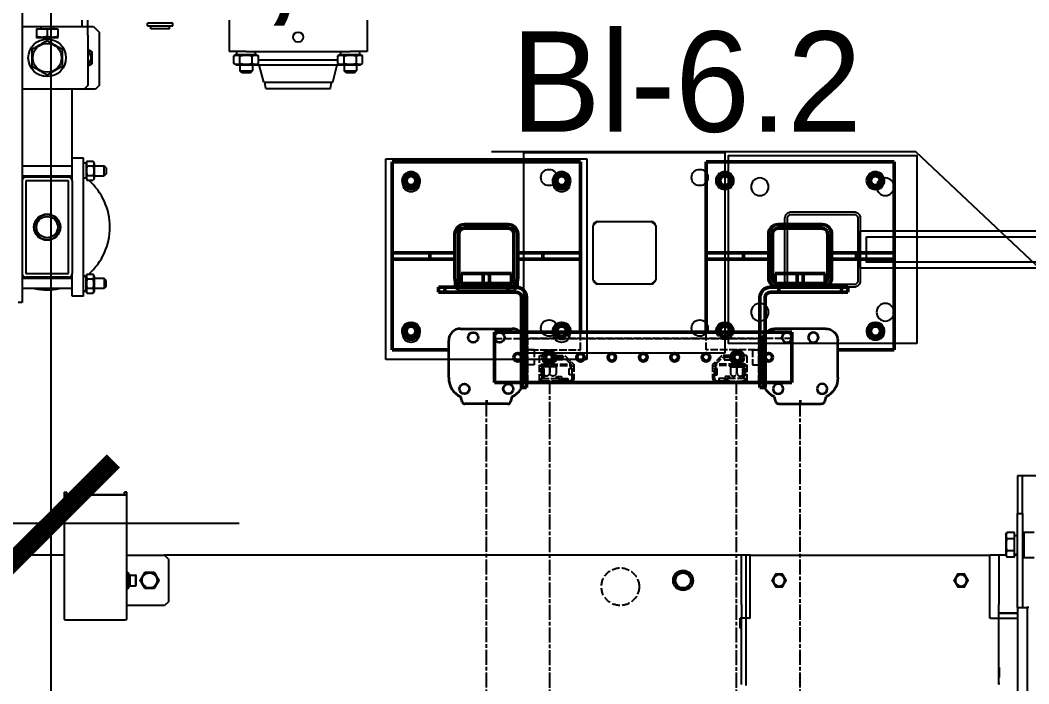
# Model space of a CAD drawing. Header units: millimetres. Extents: x -383313 to -161684, y -117025 to 99224.
# Drawn here: x -328167 to -327364, y 32202 to 32731 of the extents above; entities that cross this region are included whole.
import ezdxf
from ezdxf import colors
from ezdxf.entities.mleader import LeaderData, LeaderLine
from ezdxf.math import Vec2, Vec3

# ---------------------------------------------------------------- set-up
doc = ezdxf.new("R2010")
doc.units = ezdxf.units.MM
doc.header["$MEASUREMENT"] = 0
for name, pattern in [('AM_ISO02W050', [7.5, 6, -1.5]), ('AM_ISO08W050', [18, 12, -1.5, 3, -1.5]), ('DASHED', [0.75, 0.5, -0.25]), ('ESKD_shtrih', [4, 3, -1])]:
    doc.linetypes.add(name, pattern=pattern)
doc.layers.get('Defpoints').update_dxf_attribs({"color": 31})
for name, color, linetype in [('001__КОНСТРУКТИВ__размеры внутр.', 7, 'Continuous'), ('PV-55E8', 7, 'Continuous'), ('PV-CB35', 7, 'Continuous'), ('Ограждения', 20, 'Continuous'), ('Робот', 30, 'Continuous')]:
    doc.layers.add(name, color=color, linetype=linetype)
for name, color, linetype, lineweight in [('AM_0', 7, 'Continuous', 50), ('AM_3', 6, 'AM_ISO02W050', 25), ('AM_6', 2, 'Continuous', 35), ('AM_7', 4, 'AM_ISO08W050', 25)]:
    doc.layers.add(name, color=color, linetype=linetype, lineweight=lineweight)
doc.styles.add('PSTUDIO', font='arial.ttf')
doc.dimstyles.new('PS_TICK', dxfattribs={"dimscale": 100, "dimtxt": 2.5, "dimasz": 1, "dimexe": 2, "dimexo": 2, "dimgap": 1, "dimtad": 1, "dimdec": 0, "dimzin": 0, "dimdsep": 46, "dimtxsty": 'PSTUDIO', "dimblk": 'ARCHTICK', "dimcen": 2, "dimdle": 1.5, "dimse1": 1, "dimse2": 1, "dimadec": 0, "dimazin": 0, "dimtfac": 1, "dimtdec": 0, "dimtix": 1, "dimtmove": 1, "dimatfit": 3, "dimldrblk": 'ARCHTICK', "dimfxl": 1, "dimtolj": 1, "dimtzin": 0, "dimarcsym": 0})

# ---------------------------------------------------------------- blocks, each defined once
blk = doc.blocks.new('A$Cd2819ec4')
at = {"layer": 'AM_0'}
for p, q in [((-764.22, 243.42), (-764.22, 32)), ((-724.22, 243.42), (-764.22, 243.42)), ((-724.22, 243.42), (-724.22, 32)), ((-827.5, 75), (-900, 75)), ((-900, 75), (-900, -75)), ((-827.5, 45), (-827.5, 75)), ((-827.5, 75), (-822.5, 75)), ((-764.22, 75), (-822.5, 75)), ((-822.5, 75), (-822.5, 45)), ((-822.5, 45), (-827.5, 45)), ((-827.5, 45), (-827.5, 25)), ((-822.5, 25), (-822.5, 45)), ((-807.5, 25), (-842.5, 25)), ((-720, 32), (-792, 32)), ((-792, 28), (-763.33, 28)), ((-764.22, 32), (-764.22, 28)), ((-763.33, 28), (-757.5, 28)), ((-759.22, 28), (-720, 28)), ((-720, 28.12), (-720, 32)), ((-720, 28.12), (-720, 32)), ((-720, 28), (-720, 28.12)), ((-850, 17.5), (-850, -17.5)), ((-847, 17.5), (-847, -17.5)), ((-807.5, 22), (-842.5, 22)), ((-811, 20), (-803.76, 20)), ((-811, 20), (-811, -20)), ((-803.76, 20), (-803, 20)), ((-803, 20), (-803, 17.5)), ((-803, 10), (-803, 17.5)), ((-800, 24), (-800, 17.5)), ((-800, 10), (-800, 17.5)), ((-796, 17), (-800, 17)), ((-796, -38), (-796, 24)), ((-847, 14.12), (-850, 14.12)), ((-850, 12.5), (-847, 12.5)), ((-847, 10.88), (-850, 10.88)), ((-800, 10), (-803, 10)), ((-803, 10), (-803, -10)), ((-800, 10), (-800, -10)), ((-850, 1.5), (-847, 1.5)), ((-811, 2.46), (-803, 2.46)), ((-811, -2.46), (-803, -2.46)), ((-850, -9.5), (-847, -9.5)), ((-847, -10.88), (-850, -10.88)), ((-847, -14.12), (-850, -14.12)), ((-803, -17.5), (-803, -10)), ((-803, -10), (-800, -10)), ((-800, -17.5), (-800, -10)), ((-842.5, -22), (-807.5, -22)), ((-811, -20), (-803.76, -20)), ((-803.76, -20), (-803, -20)), ((-803, -17.5), (-803, -20)), ((-800, -17.5), (-800, -38)), ((-842.5, -25), (-807.5, -25)), ((-827.5, -25), (-827.5, -45)), ((-822.5, -45), (-822.5, -25)), ((-750, -75), (-750, -30)), ((-796, -33), (-800, -33)), ((-800, -38), (-796, -38)), ((-827.5, -75), (-827.5, -45)), ((-827.5, -45), (-822.5, -45)), ((-822.5, -45), (-822.5, -75)), ((-900, -75), (-827.5, -75)), ((-822.5, -75), (-827.5, -75)), ((-822.5, -75), (-764.22, -75)), ((-764.22, -75), (-750, -75))]:
    blk.add_line(p, q, dxfattribs=at)
for centre, radius in [((-744.22, 225), 3), ((-744.22, 200), 5), ((-744.22, 200), 3), ((-744.22, 200), 2.75), ((-744.22, 175), 3), ((-744.22, 150), 3), ((-744.22, 125), 3), ((-744.22, 100), 3), ((-744.22, 75), 3), ((-885, 60), 6.5), ((-885, 60), 5), ((-885, 60), 4.5), ((-765, 60), 4.5), ((-885, 60), 4.11), ((-885, 60), 4), ((-765, 60), 4.11), ((-765, 60), 4), ((-885, -60), 6.5), ((-885, -60), 5), ((-885, -60), 4.5), ((-885, -60), 4.11), ((-885, -60), 4), ((-765, -60), 4.5), ((-765, -60), 4.11), ((-765, -60), 4)]:
    blk.add_circle(centre, radius, dxfattribs=at)
for centre, radius, start, end in [((-765, 60), 6.5, 83.0635, 276.9365), ((-765, 60), 5, 80.96719, 279.03281), ((-842.5, 17.5), 7.5, 90, 180), ((-807.5, 17.5), 7.5, 0, 90), ((-792, 24), 8, 90, 180), ((-792, 24), 4, 90, 180), ((-842.5, 17.5), 4.5, 90, 180), ((-807.5, 17.5), 4.5, 0, 90), ((-842.5, -17.5), 7.5, 180, 270), ((-842.5, -17.5), 4.5, 180, 270), ((-807.5, -17.5), 4.5, 270, 0), ((-807.5, -17.5), 7.5, 270, 0), ((-765, -60), 6.5, 83.0635, 276.9365), ((-765, -60), 5, 80.96719, 279.03281), ((-765, -60), 6.5, 276.9365, 83.0635), ((-765, -60), 5, 279.03281, 80.96719)]:
    blk.add_arc(centre, radius, start, end, dxfattribs=at)
at = {"layer": 'AM_3'}
for p, q in [((-759.22, 243.42), (-759.22, 28)), ((-745.72, 206.75), (-745.72, 205.25)), ((-724.72, 207.75), (-744.71, 207.75)), ((-738.72, 205.25), (-737.72, 205.25)), ((-738.72, 197.75), (-738.72, 205.25)), ((-738.7, 206.42), (-738.7, 182.42)), ((-738.7, 206.42), (-737.7, 206.42)), ((-737.72, 206.25), (-736.47, 206.25)), ((-737.72, 205.25), (-737.72, 206.25)), ((-737.7, 206.42), (-737.7, 182.42)), ((-737.7, 205.02), (-736.7, 205.02)), ((-736.7, 199.32), (-736.7, 205.02)), ((-736.7, 204.67), (-731.7, 204.67)), ((-736.47, 206.25), (-736.47, 205.25)), ((-736.47, 205.25), (-735.47, 205.25)), ((-735.47, 206.25), (-728.97, 206.25)), ((-735.47, 205.25), (-735.47, 206.25)), ((-730.31, 206.1), (-735.31, 206.1)), ((-735.31, 206.1), (-735.31, 204.1)), ((-735.31, 204.1), (-730.31, 204.1)), ((-730.31, 204.1), (-730.31, 206.1)), ((-728.97, 206.25), (-728.97, 204)), ((-728.97, 204), (-727.47, 204)), ((-727.47, 206.25), (-725.22, 206.25)), ((-727.47, 204), (-727.47, 206.25)), ((-727.22, 206), (-727.22, 192)), ((-725.22, 206), (-727.22, 206)), ((-725.22, 206.25), (-725.22, 204)), ((-725.22, 192), (-725.22, 206)), ((-725.22, 204), (-723.72, 205.5)), ((-723.72, 184.25), (-723.72, 206.75)), ((-745.72, 194.75), (-745.72, 187.5)), ((-744.22, 194.5), (-741.72, 194.5)), ((-744.22, 188.25), (-744.22, 194.5)), ((-744.06, 194.35), (-744.06, 189.35)), ((-742.06, 194.35), (-744.06, 194.35)), ((-742.06, 189.35), (-742.06, 194.35)), ((-741.72, 194.5), (-738.72, 197.75)), ((-737.7, 199.77), (-736.7, 199.77)), ((-737.7, 199.32), (-736.7, 199.32)), ((-737.7, 194.07), (-736.7, 194.07)), ((-736.7, 199.67), (-731.7, 199.67)), ((-736.7, 199.42), (-731.7, 199.42)), ((-736.7, 194.07), (-736.7, 199.32)), ((-736.7, 194.42), (-731.7, 194.42)), ((-728.97, 194), (-728.97, 190.25)), ((-727.47, 194), (-728.97, 194)), ((-727.47, 191.75), (-727.47, 194)), ((-725.5, 199), (-724.22, 199)), ((-723.72, 192.5), (-725.22, 194)), ((-725.22, 194), (-725.22, 191.75)), ((-745.72, 187.5), (-738.47, 180.25)), ((-738.72, 182.75), (-744.22, 188.25)), ((-744.06, 189.35), (-742.06, 189.35)), ((-743.5, 185.29), (-742.38, 186.41)), ((-728.97, 190.25), (-725.22, 190.25)), ((-725.22, 191.75), (-727.47, 191.75)), ((-727.36, 190.1), (-727.36, 185.1)), ((-725.36, 190.1), (-727.36, 190.1)), ((-727.36, 185.1), (-725.36, 185.1)), ((-727.22, 192), (-725.22, 192)), ((-725.36, 185.1), (-725.36, 190.1)), ((-725.22, 190.25), (-725.22, 184.25)), ((-740.68, 182.46), (-739.55, 183.59)), ((-737.72, 182.75), (-738.72, 182.75)), ((-738.7, 182.42), (-737.7, 182.42)), ((-738.47, 180.25), (-727.72, 180.25)), ((-737.72, 181.75), (-737.72, 182.75)), ((-736.47, 181.75), (-737.72, 181.75)), ((-736.47, 182.75), (-736.47, 181.75)), ((-735.47, 182.75), (-736.47, 182.75)), ((-735.47, 181.75), (-735.47, 182.75)), ((-727.72, 181.75), (-735.47, 181.75)), ((-730.31, 183.9), (-735.31, 183.9)), ((-735.31, 183.9), (-735.31, 181.9)), ((-735.31, 181.9), (-730.31, 181.9)), ((-730.31, 181.9), (-730.31, 183.9)), ((-750, 75), (-764.22, 75)), ((-750, 28), (-750, 75)), ((-724.22, 33), (-759.22, 33)), ((-759.22, 28), (-759.22, 33)), ((-750.22, 38), (-738.22, 38)), ((-750.22, 38), (-750.22, 33)), ((-747.72, 33), (-747.72, 28)), ((-740.72, 33), (-740.72, 28)), ((-738.22, 38), (-738.22, 33)), ((-724.22, 32), (-724.22, 28))]:
    blk.add_line(p, q, dxfattribs=at)
for centre, radius, start, end in [((-744.27, 200), 5.44, 105.34047, 254.65953), ((-744.27, 200), 5.45, 105.3921, 254.6079), ((-744.71, 206.75), 1, 90, 180), ((-731.7, 202.17), 2.5, 270, 90), ((-724.72, 206.75), 1, 60, 90), ((-724.72, 206.75), 1, 0, 60), ((-731.7, 196.92), 2.5, 270, 90), ((-727.72, 184.25), 2.5, 270, 0), ((-727.72, 184.25), 4, 270, 331.04498), ((-727.72, 184.25), 4, 331.04498, 0), ((-765, 60), 6.5, 276.9365, 83.0635), ((-765, 60), 5, 279.03281, 80.96719)]:
    blk.add_arc(centre, radius, start, end, dxfattribs=at)
at = {"layer": 'AM_6'}
for p, q in [((-757.5, 30), (-728.02, 30)), ((-767, -20.5), (-767, 20.5)), ((-708.68, 19.33), (-708.4, 19.19)), ((-707, 17.12), (-707, -17.05)), ((-710, 0), (-707, 0)), ((-708.41, -19.19), (-708.68, -19.33)), ((-728.02, -30), (-757.5, -30))]:
    blk.add_line(p, q, dxfattribs=at)
for centre in [(-719, 17.5), (-760, 10.5), (-760, -10.5), (-719, -17.5)]:
    blk.add_circle(centre, 4, dxfattribs=at)
for centre, radius, start, end in [((-757.5, 20.5), 9.5, 90, 180), ((-727.67, 13.42), 16.58, 24.76981, 91.21303), ((-714.96, 3.57), 16.96, 68.29462, 82.05433), ((-709.55, 16.9), 2.56, 4.90713, 63.35068), ((-757.5, -20.5), 9.5, 180, 270), ((-727.67, -13.42), 16.58, 268.78697, 335.23019), ((-714.96, -3.57), 16.96, 277.94567, 291.70538), ((-709.54, -16.91), 2.55, 296.51461, 356.85427)]:
    blk.add_arc(centre, radius, start, end, dxfattribs=at)
at = {"layer": 'AM_7'}
for p, q in [((725.21, 199.42), (-722.94, 199.42)), ((707, 0), (-708.67, 0))]:
    blk.add_line(p, q, dxfattribs=at)
blk = doc.blocks.new('stolb 60x60')
at = {"layer": 'Ограждения'}
blk.add_lwpolyline([(360888.92, -283103.87), (361038.92, -283103.87), (361038.92, -282953.87), (360888.92, -282953.87)], close=True, dxfattribs=at)
for points in [[(360938.92, -283058.87), (360988.92, -283058.87, 0.414214), (360993.92, -283053.87), (360993.92, -283003.87, 0.414214), (360988.92, -282998.87), (360938.92, -282998.87, 0.414214), (360933.92, -283003.87), (360933.92, -283053.87, 0.414214)], [(360938.92, -283056.87), (360988.92, -283056.87, 0.414214), (360991.92, -283053.87), (360991.92, -283003.87, 0.414214), (360988.92, -283000.87), (360938.92, -283000.87, 0.414214), (360935.92, -283003.87), (360935.92, -283053.87, 0.414214)]]:
    blk.add_lwpolyline(points, format="xyb", close=True, dxfattribs=at)
for centre in [(360913.92, -282978.87), (361013.92, -282978.87), (360913.92, -283078.87), (361013.92, -283078.87)]:
    blk.add_circle(centre, 7, dxfattribs=at)
blk = doc.blocks.new('*U121')
at = {"layer": 'Ограждения'}
for points in [[(1149.33, -15), (105, -15), (105, 15), (1149.33, 15)], [(1144.33, -10), (110, -10), (110, 10), (1144.33, 10)]]:
    blk.add_lwpolyline(points, close=True, dxfattribs=at)
at = {"xscale": -1, "rotation": 180}
blk.add_blockref('stolb 60x60', (-359784.59, -283028.87), dxfattribs=at)
blk = doc.blocks.new('*U123')
at = {"layer": 'PV-55E8', "color": 3}
for p, q in [((-1264.5, -531.73), (-1264.5, 458.27)), ((-1257, -531.73), (-1257, 458.27)), ((-1484.5, -470.38), (-1484.5, -523.38)), ((-1279.5, -470.38), (-1279.5, -523.38)), ((-1278.52, -470.93), (-1279.5, -470.93)), ((-1279.5, -475.88), (-1279, -475.88)), ((-1279, -475.88), (-1279, -483.88)), ((-1279.5, -483.88), (-1279, -483.88)), ((-1485.5, -515.38), (-1485.5, -523.38)), ((-1484.5, -515.38), (-1485.5, -515.38)), ((-1484.5, -523.38), (-1485.5, -523.38)), ((-1478.2, -523.38), (-1484.5, -523.38)), ((-1484.5, -534.08), (-1484.5, -523.38)), ((-1478.2, -523.38), (-1477.5, -523.38)), ((-1477.5, -523.38), (-1477.5, -573.38)), ((-1286.5, -523.38), (-1286.5, -573.38)), ((-1285.8, -523.38), (-1286.5, -523.38)), ((-1285.8, -523.38), (-1279.5, -523.38)), ((-1279.5, -523.38), (-1264.5, -523.38)), ((-1279.5, -523.38), (-1279.5, -534.08)), ((-1264.5, -527.38), (-1279.5, -527.38)), ((-1279.5, -527.38), (-1264.5, -527.38)), ((-1484.5, -534.08), (-1484.5, -573.38)), ((-1279.5, -573.38), (-1279.5, -534.08)), ((-1264.5, -531.73), (-1257, -531.73)), ((-1264.5, -531.73), (-1264.5, -606.73)), ((-1260.5, -606.73), (-1260.5, -531.73)), ((-1255.55, -531.73), (-1257, -531.73)), ((-1477.5, -573.38), (-1484.5, -573.38)), ((-1477.5, -573.38), (-1286.5, -573.38)), ((-1279.5, -573.38), (-1286.5, -573.38)), ((-1273.8, -573.38), (-1279.5, -573.38)), ((-1274, -573.73), (-1272.95, -571.92)), ((-1274, -589.73), (-1274, -573.73)), ((-1267, -571.92), (-1272.95, -571.92)), ((-1267, -576.82), (-1272.95, -576.82)), ((-1267, -571.92), (-1267, -576.82)), ((-1264.5, -573.38), (-1267, -573.38)), ((-1267, -574.23), (-1264.5, -574.23)), ((-1267, -576.82), (-1267, -586.64)), ((-1260.5, -572.73), (-1259.5, -571.73)), ((-1259.5, -591.73), (-1259.5, -571.73)), ((-1259.5, -571.73), (-1251.3, -571.73)), ((-1274, -589.73), (-1272.95, -591.55)), ((-1267, -586.64), (-1272.95, -586.64)), ((-1267, -591.55), (-1272.95, -591.55)), ((-1267, -586.64), (-1267, -591.55)), ((-1267, -589.23), (-1264.5, -589.23)), ((-1260.5, -590.73), (-1259.5, -591.73)), ((-1259.5, -591.73), (-1251.3, -591.73)), ((-1264.5, -636.73), (-1264.5, -606.73)), ((-1264.5, -606.73), (-1260.5, -606.73)), ((-1260.5, -606.73), (-1260.5, -636.73)), ((-1260.5, -636.73), (-1264.5, -636.73)), ((-1256.5, -636.73), (-1260.5, -636.73)), ((-1212.5, -636.73), (-1256.5, -636.73))]:
    blk.add_line(p, q, dxfattribs=at)
for centre in [(-1454.5, -553.38), (-1309.5, -553.38)]:
    blk.add_circle(centre, 4.5, dxfattribs=at)
for points, weights in [([(-1460.27, -553.38), (-1458.83, -550.88), (-1457.39, -548.38)], [1.38309954712, 1.59706579169, 1.38309954712]), ([(-1457.39, -558.38), (-1458.83, -555.88), (-1460.27, -553.38)], [1.38309954712, 1.59706579169, 1.38309954712]), ([(-1457.39, -548.38), (-1454.5, -548.38), (-1451.61, -548.38)], [1.38309954712, 1.59706579169, 1.38309954712]), ([(-1451.61, -548.38), (-1450.17, -550.88), (-1448.73, -553.38)], [1.38309954712, 1.59706579169, 1.38309954712]), ([(-1448.73, -553.38), (-1450.17, -555.88), (-1451.61, -558.38)], [1.38309954712, 1.59706579169, 1.38309954712]), ([(-1315.27, -553.38), (-1313.83, -550.88), (-1312.39, -548.38)], [1.38309954712, 1.59706579169, 1.38309954712]), ([(-1312.39, -558.38), (-1313.83, -555.88), (-1315.27, -553.38)], [1.38309954712, 1.59706579169, 1.38309954712]), ([(-1312.39, -548.38), (-1309.5, -548.38), (-1306.61, -548.38)], [1.38309954712, 1.59706579169, 1.38309954712]), ([(-1306.61, -548.38), (-1305.17, -550.88), (-1303.73, -553.38)], [1.38309954712, 1.59706579169, 1.38309954712]), ([(-1303.73, -553.38), (-1305.17, -555.88), (-1306.61, -558.38)], [1.38309954712, 1.59706579169, 1.38309954712]), ([(-1451.61, -558.38), (-1454.5, -558.38), (-1457.39, -558.38)], [1.38309954712, 1.59706579169, 1.38309954712]), ([(-1306.61, -558.38), (-1309.5, -558.38), (-1312.39, -558.38)], [1.38309954712, 1.59706579169, 1.38309954712]), ([(-1272.95, -576.82), (-1274.37, -574.37), (-1272.95, -571.92)], [1.22364575665, 1.41294441399, 1.22364575665]), ([(-1272.95, -586.64), (-1274.37, -581.73), (-1272.95, -576.82)], [1.22364575665, 1.41294441399, 1.22364575665]), ([(-1272.95, -591.55), (-1274.37, -589.09), (-1272.95, -586.64)], [1.22364575665, 1.41294441399, 1.22364575665])]:
    blk.add_rational_spline(points, weights, degree=2, dxfattribs=at)
blk = doc.blocks.new('_ArchTick')
at = {"color": 0, "linetype": 'ByBlock', "const_width": 0.15}
blk.add_lwpolyline([(-0.5, -0.5), (0.5, 0.5)], dxfattribs=at)
blk = doc.blocks.new('*D251')
at = {"layer": '001__КОНСТРУКТИВ__размеры внутр.', "color": 0, "linetype": 'ByBlock', "lineweight": -2, "ltscale": 100, "transparency": 16777216}
for p, q in [((-329342.69, 32909.38), (-329342.69, 32129.36)), ((-328142.69, 32909.38), (-328142.69, 32129.36)), ((-327992.69, 32329.36), (-329492.69, 32329.36))]:
    blk.add_line(p, q, dxfattribs=at)
at = {"layer": 'Defpoints', "color": 0, "ltscale": 100, "transparency": 16777216}
for p in [(-329342.69, 33109.38), (-328142.69, 33109.38), (-329342.69, 32329.36)]:
    blk.add_point(p, dxfattribs=at)
at = {"layer": '001__КОНСТРУКТИВ__размеры внутр.', "color": 0, "lineweight": -2, "ltscale": 100, "transparency": 16777216, "xscale": 100, "yscale": 100, "zscale": 100, "rotation": 180}
blk.add_blockref('_ArchTick', (-329342.69, 32329.36), dxfattribs=at)
at = {"layer": '001__КОНСТРУКТИВ__размеры внутр.', "color": 0, "lineweight": -2, "ltscale": 100, "transparency": 16777216, "xscale": 100, "yscale": 100, "zscale": 100}
blk.add_blockref('_ArchTick', (-328142.69, 32329.36), dxfattribs=at)
at = {"layer": '001__КОНСТРУКТИВ__размеры внутр.', "color": 0, "ltscale": 100, "transparency": 16777216, "insert": (-328742.69, 32557), "char_height": 250, "attachment_point": 5, "style": 'PSTUDIO'}
blk.add_mtext('\\A1;1200', dxfattribs=at)
blk = doc.blocks.new('A$Cdbab0bab')
at = {"color": 3}
for p, q in [((0, -580), (0, -476.3)), ((493, -528.97), (493, -628.59)), ((538.3, -528.56), (497.7, -528.56)), ((543, -628.59), (543, -528.97)), ((460, -543), (463, -540)), ((460, -577), (460, -543)), ((463, -540), (493, -540)), ((485.8, -556.05), (486.1, -555.75)), ((485.8, -556.05), (485.8, -563.95)), ((486.1, -564.25), (486.1, -555.75)), ((490.8, -555.75), (486.1, -555.75)), ((490.8, -564.25), (490.8, -555.75)), ((492, -556.3), (490.8, -556.3)), ((492, -555), (492, -565)), ((493, -555), (492, -555)), ((485.8, -563.95), (486.1, -564.25)), ((490.8, -564.25), (486.1, -564.25)), ((492, -563.7), (490.8, -563.7)), ((493, -565), (492, -565)), ((463, -580), (460, -577)), ((0, -580), (463, -580)), ((493, -580), (463, -580)), ((543, -580), (1463, -580)), ((493, -628.59), (493, -630.36)), ((493, -630.36), (495, -630.36)), ((495, -628.59), (495, -630.36)), ((538.3, -628.18), (497.7, -628.18)), ((538.3, -628.35), (497.7, -628.35)), ((541, -628.59), (541, -630.36)), ((543, -630.36), (541, -630.36)), ((543, -630.36), (543, -628.59))]:
    blk.add_line(p, q, dxfattribs=at)
at = {"color": 94, "linetype": 'ESKD_shtrih', "ltscale": 2}
blk.add_circle((100, -555), 15, dxfattribs=at)
at = {"color": 3}
for centre, radius in [((50, -560), 8), ((50, -560), 6), ((475, -560), 6)]:
    blk.add_circle(centre, radius, dxfattribs=at)
for start, end in [(134.427, 156.92608), (203.07392, 225.573)]:
    blk.add_arc((500, -560), 10, start, end, dxfattribs=at)
for centre, major_axis, start_param, end_param in [((497.7, -528.97), (-4.7, 0), 4.712389, 6.283185), ((538.3, -528.97), (-4.7, 0), 3.141593, 4.712389), ((497.7, -628.59), (4.7, 0), 1.570796, 3.141593), ((497.7, -628.59), (-2.7, 0), 4.712389, 6.283185), ((538.3, -628.59), (4.7, 0), 0, 1.570796), ((538.3, -628.59), (2.7, 0), 0, 1.570796)]:
    blk.add_ellipse(centre, major_axis=major_axis, ratio=0.087156, start_param=start_param, end_param=end_param, dxfattribs=at)
for points in [[(46.25, -553.5), (44.37, -556.75), (42.49, -560)], [(53.75, -553.5), (50, -553.5), (46.25, -553.5)], [(57.51, -560), (55.63, -556.75), (53.75, -553.5)], [(467.49, -560), (469.37, -556.75), (471.25, -553.5)], [(471.25, -553.5), (475, -553.5), (478.75, -553.5)], [(478.75, -553.5), (480.63, -556.75), (482.51, -560)], [(42.49, -560), (44.37, -563.25), (46.25, -566.5)], [(53.75, -566.5), (55.63, -563.25), (57.51, -560)], [(471.25, -566.5), (469.37, -563.25), (467.49, -560)], [(482.51, -560), (480.63, -563.25), (478.75, -566.5)], [(46.25, -566.5), (50, -566.5), (53.75, -566.5)], [(478.75, -566.5), (475, -566.5), (471.25, -566.5)]]:
    blk.add_rational_spline(points, [1.2245094272, 1.41394169484, 1.2245094272], degree=2, dxfattribs=at)
blk = doc.blocks.new('Робот ABB IRB660_3.15 (сверху)')
at = {"layer": 'Робот'}
blk.add_circle((0, 0), 3150, dxfattribs=at)
blk = doc.blocks.new('A$C9339d81e')
at = {"layer": 'Ограждения'}
for p, q in [((-105, 80), (55, 80)), ((-105, 12.5), (-105, 80)), ((55, 80), (55, -80)), ((55, 80), (55, -80)), ((-46.54, 25), (-3.46, 25)), ((-50, -21.54), (-50, 21.54)), ((0, 21.54), (0, -21.54)), ((-105, -80), (-105, 12.5)), ((-3.46, -25), (-46.54, -25)), ((55, -80), (-105, -80))]:
    blk.add_line(p, q, dxfattribs=at)
for centre in [(-85, 60), (35, 60), (-85, -60), (35, -60)]:
    blk.add_circle(centre, 6.5, dxfattribs=at)
for centre, radius, start, end in [((-25, 0), 33, 130.74905, 139.25095), ((-46, 21), 4, 98.50541, 171.49459), ((-25, 0), 33, 40.74905, 49.25095), ((-4, 21), 4, 8.50541, 81.49459), ((-25, 0), 33, 220.74905, 229.25095), ((-46, -21), 4, 188.50541, 261.49459), ((-25, 0), 33, 310.74905, 319.25095), ((-4, -21), 4, 278.50541, 351.49459)]:
    blk.add_arc(centre, radius, start, end, dxfattribs=at)
blk = doc.blocks.new('*U206')
at = {"layer": 'PV-CB35'}
for p, q in [((2992.54, 1775.97), (2992.54, 1269.97)), ((2992.54, 1392.97), (3040.04, 1392.97)), ((3004.04, 1390.97), (3012.54, 1390.97)), ((3004.04, 1390.97), (3004.04, 1385.02)), ((3007.54, 1392.97), (3007.54, 1390.97)), ((3012.54, 1390.97), (3021.04, 1390.97)), ((3012.54, 1390.97), (3012.54, 1385.02)), ((3017.54, 1392.97), (3017.54, 1390.97)), ((3021.04, 1390.97), (3021.04, 1385.02)), ((3040.04, 1397.97), (3040.04, 1392.97)), ((3040.04, 1392.97), (3045.04, 1392.97)), ((3045.04, 1392.97), (3045.04, 1397.97)), ((3045.04, 1392.97), (3049.54, 1392.97)), ((3045.04, 1385.97), (3045.04, 1392.97)), ((3049.54, 1392.97), (3054.04, 1388.47)), ((3102.54, 1395.47), (3092.54, 1395.47)), ((3092.54, 1393.47), (3092.54, 1395.47)), ((3092.54, 1393.47), (3102.54, 1393.47)), ((3095.04, 1390.97), (3095.04, 1393.47)), ((3102.54, 1390.97), (3095.04, 1390.97)), ((3112.54, 1395.47), (3102.54, 1395.47)), ((3102.54, 1393.47), (3112.54, 1393.47)), ((3110.04, 1390.97), (3102.54, 1390.97)), ((3110.04, 1390.97), (3110.04, 1393.47)), ((3112.54, 1393.47), (3112.54, 1395.47)), ((3157.54, 1397.97), (3157.54, 1372.97)), ((3267.54, 1397.97), (3267.54, 1372.97)), ((3004.54, 1383.97), (3004.04, 1384.26)), ((3020.54, 1383.97), (3004.54, 1383.97)), ((3020.54, 1383.97), (3021.04, 1384.26)), ((3045.04, 1385.97), (3045.04, 1345.97)), ((3054.04, 1388.47), (3054.04, 1345.97)), ((3171.04, 1372.97), (3157.54, 1372.97)), ((3163.04, 1370.47), (3161.23, 1369.42)), ((3161.23, 1363.52), (3161.23, 1369.42)), ((3163.04, 1370.47), (3179.04, 1370.47)), ((3163.54, 1370.47), (3163.54, 1372.97)), ((3166.14, 1363.52), (3166.14, 1369.42)), ((3171.04, 1372.97), (3254.04, 1372.97)), ((3175.95, 1363.52), (3175.95, 1369.42)), ((3178.54, 1370.47), (3178.54, 1372.97)), ((3179.04, 1370.47), (3180.86, 1369.42)), ((3180.86, 1363.52), (3180.86, 1369.42)), ((3180.86, 1366.47), (3244.23, 1366.47)), ((3246.04, 1370.47), (3244.23, 1369.42)), ((3244.23, 1363.52), (3244.23, 1369.42)), ((3246.04, 1370.47), (3262.04, 1370.47)), ((3246.54, 1370.47), (3246.54, 1372.97)), ((3249.14, 1363.52), (3249.14, 1369.42)), ((3267.54, 1372.97), (3254.04, 1372.97)), ((3258.95, 1363.52), (3258.95, 1369.42)), ((3261.54, 1370.47), (3261.54, 1372.97)), ((3262.04, 1370.47), (3263.86, 1369.42)), ((3263.86, 1363.52), (3263.86, 1369.42)), ((3163.04, 1362.47), (3161.23, 1363.52)), ((3163.04, 1362.47), (3179.04, 1362.47)), ((3166.04, 1362.47), (3166.04, 1357.57)), ((3176.04, 1362.47), (3176.04, 1357.57)), ((3179.04, 1362.47), (3180.86, 1363.52)), ((3179.04, 1362.47), (3246.04, 1362.47)), ((3185.04, 1348.47), (3181.54, 1362.47)), ((3240.04, 1348.47), (3243.54, 1362.47)), ((3246.04, 1362.47), (3244.23, 1363.52)), ((3246.04, 1362.47), (3262.04, 1362.47)), ((3249.04, 1362.47), (3249.04, 1357.57)), ((3259.04, 1362.47), (3259.04, 1357.57)), ((3262.04, 1362.47), (3263.86, 1363.52)), ((3166.04, 1357.57), (3176.04, 1357.57)), ((3167.64, 1355.97), (3166.04, 1357.57)), ((3174.44, 1355.97), (3167.64, 1355.97)), ((3174.44, 1355.97), (3176.04, 1357.57)), ((3249.04, 1357.57), (3259.04, 1357.57)), ((3250.64, 1355.97), (3249.04, 1357.57)), ((3257.44, 1355.97), (3250.64, 1355.97)), ((3257.44, 1355.97), (3259.04, 1357.57)), ((3042.04, 1342.97), (2992.54, 1342.97)), ((3032.54, 1287.97), (3032.54, 1342.97)), ((3045.04, 1345.97), (3042.04, 1342.97)), ((3051.04, 1342.97), (3042.04, 1342.97)), ((3054.04, 1345.97), (3051.04, 1342.97)), ((3185.04, 1348.47), (3240.04, 1348.47)), ((3186.79, 1343.47), (3186.04, 1348.47)), ((3186.79, 1343.47), (3238.29, 1343.47)), ((3238.29, 1343.47), (3239.04, 1348.47)), ((3041.54, 1287.97), (3032.54, 1287.97)), ((3032.54, 1269.97), (3032.54, 1287.97)), ((3041.54, 1177.97), (3041.54, 1287.97)), ((2992.54, 1281.97), (3032.54, 1281.97)), ((3043.54, 1283.97), (3041.54, 1283.97)), ((3043.54, 1283.97), (3044.41, 1285.48)), ((3043.54, 1283.97), (3043.54, 1271.97)), ((3043.54, 1283.97), (3043.54, 1271.97)), ((3044.41, 1285.48), (3049.18, 1285.48)), ((3044.41, 1281.72), (3049.18, 1281.72)), ((3050.04, 1283.97), (3049.18, 1285.48)), ((3050.04, 1283.97), (3050.04, 1271.97)), ((3050.04, 1281.97), (3057.94, 1281.97)), ((3057.94, 1273.97), (3057.94, 1281.97)), ((3059.54, 1280.37), (3057.94, 1281.97)), ((3059.54, 1280.37), (3059.54, 1275.57)), ((2992.54, 1273.97), (3032.54, 1273.97)), ((2992.54, 1272.97), (2995.54, 1272.97)), ((2992.54, 1269.97), (2992.54, 1195.97)), ((2995.54, 1272.97), (3029.54, 1272.97)), ((2995.54, 1269.97), (2995.54, 1195.97)), ((3029.54, 1269.97), (2995.54, 1269.97)), ((3029.54, 1272.97), (3032.54, 1272.97)), ((3029.54, 1195.97), (3029.54, 1269.97)), ((3032.54, 1269.97), (3032.54, 1195.97)), ((3043.54, 1271.97), (3041.54, 1271.97)), ((3043.54, 1271.97), (3044.41, 1270.46)), ((3044.41, 1274.22), (3049.18, 1274.22)), ((3044.41, 1270.46), (3049.18, 1270.46)), ((3050.04, 1271.97), (3049.18, 1270.46)), ((3050.04, 1273.97), (3057.94, 1273.97)), ((3059.54, 1275.57), (3057.94, 1273.97)), ((2992.54, 1195.97), (2992.54, 1172.97)), ((3032.54, 1191.97), (2992.54, 1191.97)), ((2995.54, 1195.97), (3029.54, 1195.97)), ((3029.54, 1192.97), (2995.54, 1192.97)), ((3032.54, 1177.97), (3032.54, 1195.97)), ((3041.54, 1193.97), (3043.54, 1193.97)), ((3043.54, 1193.97), (3041.54, 1193.97)), ((3043.54, 1193.97), (3044.41, 1195.48)), ((3043.54, 1193.97), (3044.41, 1195.48)), ((3043.54, 1181.97), (3043.54, 1193.97)), ((3043.54, 1181.97), (3043.54, 1193.97)), ((3043.54, 1193.97), (3043.54, 1181.97)), ((3043.54, 1193.97), (3043.54, 1181.97)), ((3044.41, 1195.48), (3049.18, 1195.48)), ((3044.41, 1195.48), (3049.18, 1195.48)), ((3044.41, 1191.72), (3049.18, 1191.72)), ((3044.41, 1191.72), (3049.18, 1191.72)), ((3050.04, 1193.97), (3049.18, 1195.48)), ((3050.04, 1193.97), (3049.18, 1195.48)), ((3050.04, 1181.97), (3050.04, 1193.97)), ((3050.04, 1193.97), (3050.04, 1181.97)), ((3057.94, 1191.97), (3050.04, 1191.97)), ((3057.94, 1191.97), (3057.94, 1183.97)), ((3059.54, 1190.37), (3057.94, 1191.97)), ((3059.54, 1185.57), (3059.54, 1190.37)), ((3032.54, 1183.97), (2992.54, 1183.97)), ((3041.54, 1181.97), (3043.54, 1181.97)), ((3043.54, 1181.97), (3041.54, 1181.97)), ((3043.54, 1181.97), (3044.41, 1180.46)), ((3043.54, 1181.97), (3044.41, 1180.46)), ((3044.41, 1184.22), (3049.18, 1184.22)), ((3044.41, 1184.22), (3049.18, 1184.22)), ((3050.04, 1181.97), (3049.18, 1180.46)), ((3050.04, 1181.97), (3049.18, 1180.46)), ((3057.94, 1183.97), (3050.04, 1183.97)), ((3059.54, 1185.57), (3057.94, 1183.97)), ((3041.54, 1177.97), (3032.54, 1177.97)), ((3044.41, 1180.46), (3049.18, 1180.46)), ((3044.41, 1180.46), (3049.18, 1180.46)), ((2992.54, 1172.97), (2989.54, 1172.97))]:
    blk.add_line(p, q, dxfattribs=at)
for centre, radius in [((3012.54, 1367.97), 15), ((3212.54, 1384.47), 4), ((3012.54, 1367.97), 11.5), ((3012.54, 1232.97), 10.5), ((3012.54, 1232.97), 10), ((3012.54, 1232.97), 8.5)]:
    blk.add_circle(centre, radius, dxfattribs=at)
for centre, radius, start, end in [((3039.54, 1367.97), 8, -46.56746, 46.56746), ((2995.54, 1269.97), 3, 90, 180), ((3029.54, 1269.97), 3, 360, 90), ((3012.54, 1232.97), 50, -48.58076, 48.58076), ((2995.54, 1195.97), 3, 180, 270), ((3029.54, 1195.97), 3, 270, 0), ((3012.54, 1232.97), 50, 258.52166, 270), ((3012.54, 1232.97), 50, -90, -78.52166)]:
    blk.add_arc(centre, radius, start, end, dxfattribs=at)
for points, weights in [([(3004.04, 1385.02), (3004.04, 1384.26), (3004.04, 1384.26)], [1.22364575665, 1.31829508532, 1.31829508532]), ([(3012.54, 1385.02), (3008.29, 1383.6), (3004.04, 1385.02)], [1.22364575665, 1.41294441399, 1.22364575665]), ([(3021.04, 1385.02), (3016.79, 1383.6), (3012.54, 1385.02)], [1.22364575665, 1.41294441399, 1.22364575665]), ([(3021.04, 1384.26), (3021.04, 1384.26), (3021.04, 1385.02)], [1.31829508532, 1.31829508532, 1.22364575665]), ([(3000.54, 1374.9), (3006.54, 1378.36), (3012.54, 1381.83)], [1.17681485541, 1.35886874711, 1.17681485541]), ([(3000.54, 1361.04), (3000.54, 1367.97), (3000.54, 1374.9)], [1.17681485541, 1.35886874711, 1.17681485541]), ([(3012.54, 1381.83), (3018.54, 1378.36), (3024.54, 1374.9)], [1.17681485541, 1.35886874711, 1.17681485541]), ([(3024.54, 1374.9), (3024.54, 1367.97), (3024.54, 1361.04)], [1.17681485541, 1.35886874711, 1.17681485541]), ([(3045.04, 1374.61), (3046.45, 1373.8), (3048.04, 1372.88)], [1.30892639811, 1.28851690614, 1.22364575665]), ([(3048.04, 1372.88), (3048.04, 1367.97), (3048.04, 1363.06)], [1.22364575665, 1.41294441399, 1.22364575665]), ([(3161.23, 1369.42), (3163.68, 1370.84), (3166.14, 1369.42)], [1.22364575665, 1.41294441399, 1.22364575665]), ([(3166.14, 1369.42), (3171.04, 1370.84), (3175.95, 1369.42)], [1.22364575665, 1.41294441399, 1.22364575665]), ([(3175.95, 1369.42), (3178.41, 1370.84), (3180.86, 1369.42)], [1.22364575665, 1.41294441399, 1.22364575665]), ([(3244.23, 1369.42), (3246.68, 1370.84), (3249.14, 1369.42)], [1.22364575665, 1.41294441399, 1.22364575665]), ([(3249.14, 1369.42), (3254.04, 1370.84), (3258.95, 1369.42)], [1.22364575665, 1.41294441399, 1.22364575665]), ([(3258.95, 1369.42), (3261.41, 1370.84), (3263.86, 1369.42)], [1.22364575665, 1.41294441399, 1.22364575665]), ([(3012.54, 1354.11), (3006.54, 1357.58), (3000.54, 1361.04)], [1.17681485541, 1.35886874711, 1.17681485541]), ([(3024.54, 1361.04), (3018.54, 1357.58), (3012.54, 1354.11)], [1.17681485541, 1.35886874711, 1.17681485541]), ([(3048.04, 1363.06), (3046.45, 1362.14), (3045.04, 1361.33)], [1.22364575665, 1.28851690614, 1.30892639811]), ([(3161.23, 1363.52), (3163.68, 1362.1), (3166.14, 1363.52)], [1.22364575665, 1.41294441399, 1.22364575665]), ([(3166.14, 1363.52), (3171.04, 1362.1), (3175.95, 1363.52)], [1.22364575665, 1.41294441399, 1.22364575665]), ([(3175.95, 1363.52), (3178.41, 1362.1), (3180.86, 1363.52)], [1.22364575665, 1.41294441399, 1.22364575665]), ([(3244.23, 1363.52), (3246.68, 1362.1), (3249.14, 1363.52)], [1.22364575665, 1.41294441399, 1.22364575665]), ([(3249.14, 1363.52), (3254.04, 1362.1), (3258.95, 1363.52)], [1.22364575665, 1.41294441399, 1.22364575665]), ([(3258.95, 1363.52), (3261.41, 1362.1), (3263.86, 1363.52)], [1.22364575665, 1.41294441399, 1.22364575665]), ([(3044.41, 1285.48), (3043.33, 1283.6), (3044.41, 1281.72)], [1.2245094272, 1.41394169484, 1.2245094272]), ([(3044.41, 1281.72), (3043.33, 1277.97), (3044.41, 1274.22)], [1.2245094272, 1.41394169484, 1.2245094272]), ([(3049.18, 1285.48), (3050.26, 1283.6), (3049.18, 1281.72)], [1.2245094272, 1.41394169484, 1.2245094272]), ([(3049.18, 1281.72), (3050.26, 1277.97), (3049.18, 1274.22)], [1.2245094272, 1.41394169484, 1.2245094272]), ([(3044.41, 1274.22), (3043.33, 1272.34), (3044.41, 1270.46)], [1.2245094272, 1.41394169484, 1.2245094272]), ([(3049.18, 1274.22), (3050.26, 1272.34), (3049.18, 1270.46)], [1.2245094272, 1.41394169484, 1.2245094272]), ([(3044.41, 1191.72), (3043.33, 1193.6), (3044.41, 1195.48)], [1.2245094272, 1.41394169484, 1.2245094272]), ([(3044.41, 1195.48), (3043.33, 1193.6), (3044.41, 1191.72)], [1.2245094272, 1.41394169484, 1.2245094272]), ([(3044.41, 1184.22), (3043.33, 1187.97), (3044.41, 1191.72)], [1.2245094272, 1.41394169484, 1.2245094272]), ([(3044.41, 1191.72), (3043.33, 1187.97), (3044.41, 1184.22)], [1.2245094272, 1.41394169484, 1.2245094272]), ([(3049.18, 1191.72), (3050.26, 1193.6), (3049.18, 1195.48)], [1.2245094272, 1.41394169484, 1.2245094272]), ([(3049.18, 1195.48), (3050.26, 1193.6), (3049.18, 1191.72)], [1.2245094272, 1.41394169484, 1.2245094272]), ([(3049.18, 1184.22), (3050.26, 1187.97), (3049.18, 1191.72)], [1.2245094272, 1.41394169484, 1.2245094272]), ([(3049.18, 1191.72), (3050.26, 1187.97), (3049.18, 1184.22)], [1.2245094272, 1.41394169484, 1.2245094272]), ([(3044.41, 1180.46), (3043.33, 1182.34), (3044.41, 1184.22)], [1.2245094272, 1.41394169484, 1.2245094272]), ([(3044.41, 1184.22), (3043.33, 1182.34), (3044.41, 1180.46)], [1.2245094272, 1.41394169484, 1.2245094272]), ([(3049.18, 1180.46), (3050.26, 1182.34), (3049.18, 1184.22)], [1.2245094272, 1.41394169484, 1.2245094272]), ([(3049.18, 1184.22), (3050.26, 1182.34), (3049.18, 1180.46)], [1.2245094272, 1.41394169484, 1.2245094272])]:
    blk.add_rational_spline(points, weights, degree=2, dxfattribs=at)
blk.add_open_spline([(3008.29, 1183.97), (3008.57, 1183.86), (3008.85, 1183.76), (3009.93, 1183.42), (3010.68, 1183.28), (3011.78, 1183.15), (3012.15, 1183.13), (3012.85, 1183.13), (3013.21, 1183.14), (3014.11, 1183.24), (3014.62, 1183.32), (3015.62, 1183.56), (3016.19, 1183.73), (3016.8, 1183.97)], degree=3, knots=[11.24219, 11.24219, 11.24219, 11.24219, 12.335859, 12.335859, 15.320984, 15.320984, 17.392785, 17.392785, 19.40488, 19.40488, 21.743647, 21.743647, 24.088135, 24.088135, 24.088135, 24.088135], dxfattribs=at)

msp = doc.modelspace()

# ---------------------------------------------------------------- block references
at = {"ltscale": 100}
for p in [(-327660.67614, 32545.22711), (-327770.67614, 32540.22711)]:
    msp.add_blockref('A$C9339d81e', p, dxfattribs=at)
at = {"linetype": 'DASHED'}
for name, p, rotation in [('A$Cd2819ec4', (-327795.67614, 31717.72711), 270), ('A$Cdbab0bab', (-327588.95318, 31724.05688), 180)]:
    msp.add_blockref(name, p, dxfattribs=dict(at, rotation=rotation))
at = {"linetype": 'DASHED', "xscale": -1, "rotation": 90}
msp.add_blockref('A$Cd2819ec4', (-327545.67614, 31717.72711), dxfattribs=at)
at = {"xscale": -1, "rotation": 180}
msp.add_blockref('*U123', (-326107.95318, 31730.67937), dxfattribs=at)
at = {"layer": 'PV-CB35'}
msp.add_blockref('*U206', (-331158.08369, 31332.67957), dxfattribs=at)
at = {"layer": 'Робот', "rotation": 180}
msp.add_blockref('Робот ABB IRB660_3.15 (сверху)', (-328754.07698, 33964.72651), dxfattribs=at)
at = {"layer": 'Робот', "linetype": 'DASHED', "rotation": 180}
msp.add_blockref('*U121', (-326348.44591, 32547.83715), dxfattribs=at)

# ---------------------------------------------------------------- texts
at = {"ltscale": 100, "style": 'PSTUDIO'}
msp.add_text('0,75кВт', height=100, dxfattribs=at).set_placement((-328055.36084, 32744.95505))

# ---------------------------------------------------------------- dimensions: what is measured, and where the dimension line sits
at = {"layer": '001__КОНСТРУКТИВ__размеры внутр.', "ltscale": 100}
dim = msp.add_linear_dim(base=(-329342.68576, 32329.3552), p1=(-328142.68576, 33109.37721), p2=(-329342.68576, 33109.37721), dimstyle='PS_TICK', override={"dimse1": 0, "dimse2": 0, "dimarcsym": 1}, dxfattribs=at)
dim.commit()
dim.dimension.update_dxf_attribs({"geometry": '*D251', "text_midpoint": (-328742.68576, 32556.99845)})

# ---------------------------------------------------------------- leaders
at = {"ltscale": 100}
ml = msp.add_multileader_mtext('Standard', dxfattribs=at)
ml.set_content('Bl-6.2', color=256)
ml.set_leader_properties()
ml.build(insert=Vec2(0, 0))
ml.multileader.update_dxf_attribs({"text_right_attachment_type": 6, "dogleg_length": 0.36, "arrow_head_size": 0.18})
ctx = ml.context
ctx.base_point, ctx.char_height, ctx.arrow_head_size, ctx.landing_gap_size, ctx.plane_origin = Vec3(-327856.60762, 32681.68222), 80, 0.18, 0.09, Vec3(-328101.49551, 31750.31034)
ctx.right_attachment, ctx.text_align_type = 6, 2
notes = []
notes.append((ctx, [(1, (1, 1, 0), (-327453.38806, 32625.68222), (-1, 0), 43.03956, [(0, [(-327295.83586, 32476.68001)], 0, [])])]))
ctx.mtext.insert, ctx.mtext.alignment, ctx.mtext.flow_direction = Vec3(-327496.51762, 32721.68222), 3, 5
for ctx, leaders in notes:
    for number, flags, end, landing, length, lines in leaders:
        leader = LeaderData()
        leader.index, (leader.has_last_leader_line, leader.has_dogleg_vector, leader.attachment_direction) = number, flags
        leader.last_leader_point, leader.dogleg_vector, leader.dogleg_length = Vec3(end), Vec3(landing), length
        for number, points, colour, breaks in lines:
            line = LeaderLine()
            line.index, line.vertices, line.color, line.breaks = number, Vec3.list(points), colors.encode_raw_color(colour), breaks
            leader.lines.append(line)
        ctx.leaders.append(leader)

doc.saveas('drawing.dxf')
